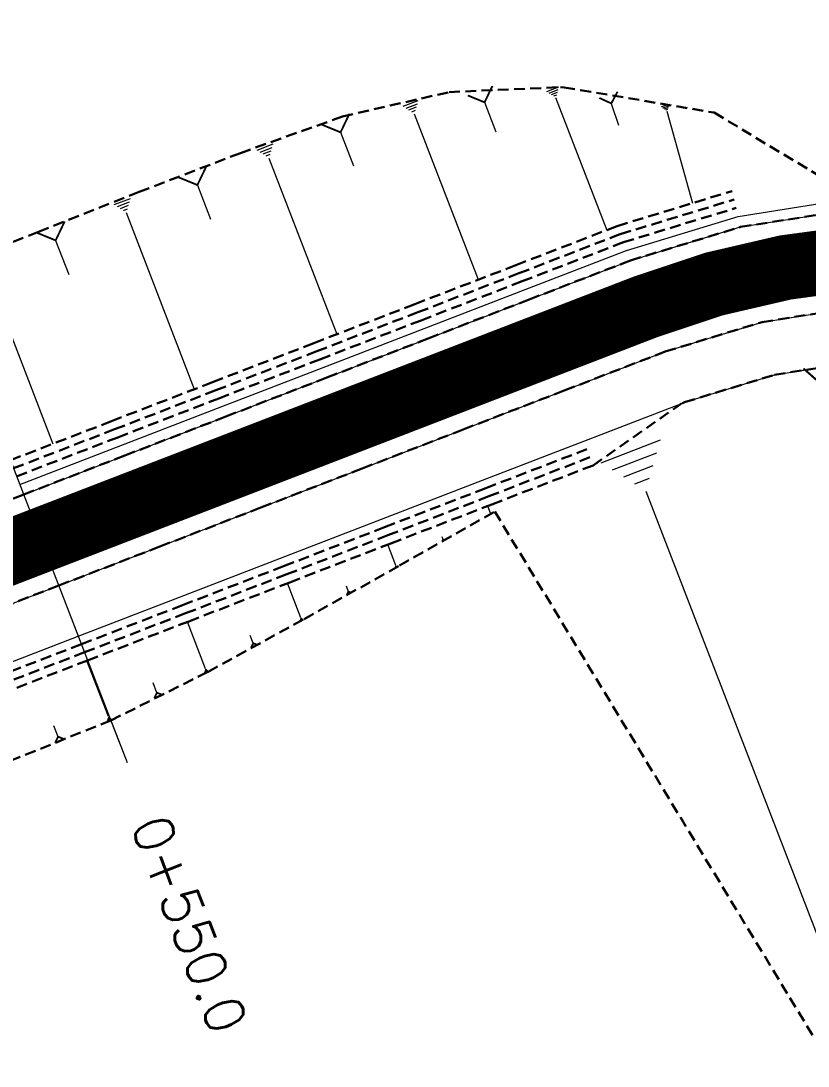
# Model space of a CAD drawing. Header units: metres. Extents: x 544752 to 548977, y 1840603 to 1844608.
# Drawn here: x 545182.55 to 545218.87, y 1844251.4 to 1844299.62 of the extents above; entities that cross this region are included whole.
import ezdxf

# ---------------------------------------------------------------- set-up
doc = ezdxf.new("R2010")
doc.units = ezdxf.units.M
doc.header["$MEASUREMENT"] = 0
for name, pattern in [('ACAD_ISO02W100', [15, 12, -3]), ('Anordnung Grundriss$0$GESTRICHELT', [0.75, 0.5, -0.25]), ('HIDDEN', [0.375, 0.25, -0.125])]:
    doc.linetypes.add(name, pattern=pattern)
doc.layers.add('C-ROAD', color=7, linetype='Continuous')
for name, color, linetype, lineweight in [('C-ROAD-CORR', 5, 'Continuous', 0), ('C-ROAD-SAMP', 150, 'HIDDEN', 0), ('C-ROAD-SAMP-TEXT', 11, 'Continuous', 0), ('C-TOPO-FEAT', 94, 'Continuous', 5)]:
    doc.layers.add(name, color=color, linetype=linetype, lineweight=lineweight)

msp = doc.modelspace()

# ---------------------------------------------------------------- linework, layer by layer
at = {"layer": 'C-ROAD', "color": 3, "linetype": 'Continuous', "lineweight": 13}
msp.add_line((545211.3645505421, 1844286.422027677), (545245.5734492186, 1844299.619903315), dxfattribs=at)
at = {"layer": 'C-ROAD', "color": 1, "linetype": 'ACAD_ISO02W100', "lineweight": -3, "ltscale": 0.1, "const_width": 3, "flags": 128}
msp.add_lwpolyline([(545211.3645505421, 1844286.422027677, -0.4202617586233644), (545258.0636784908, 1844265.14633601)], format="xyb", dxfattribs=at)
at = {"layer": 'C-ROAD-CORR', "color": 160, "linetype": 'Continuous'}
for p, q in [((545207.3613303346, 1844296.559231813, 780.7408964033839), (545206.8033435072, 1844296.343959149, 780.7408964033839)), ((545207.3274607585, 1844296.439324926, 780.6412175273713), (545206.9089706381, 1844296.277870427, 780.6412175273713)), ((545207.2935911826, 1844296.319418038, 780.5415386513587), (545207.0145977688, 1844296.211781706, 780.5415386513587)), ((545207.2597216065, 1844296.199511151, 780.4418597753461), (545207.1202248996, 1844296.145692984, 780.4418597753461)), ((545207.2258520304, 1844296.079604263, 780.3421808993335), (545209.5834708213, 1844289.96865546, 773.7922143623393)), ((545200.8735388978, 1844295.934210032, 783.2322387784394), (545200.1748556932, 1844295.664656366, 783.2322387784394)), ((545200.8311291083, 1844295.784068623, 783.107425874128), (545200.3071167048, 1844295.581903373, 783.107425874128)), ((545200.7887193187, 1844295.633927214, 782.9826129698166), (545200.4393777164, 1844295.499150381, 782.9826129698166)), ((545203.9463009082, 1844295.863830648, 781.686371872363), (545204.4691562636, 1844294.508589368, 780.2337684680729)), ((545209.7940661398, 1844295.812481962, 779.0682213940016), (545210.1335105929, 1844294.808099378, 778.0074373695903)), ((545212.4782641686, 1844295.760346304, 778.0199310164963), (545212.0916021639, 1844295.65184928, 778.0199310164963)), ((545212.4480142555, 1844295.682340509, 777.9529792163889), (545212.1580177519, 1844295.600967741, 777.9529792163889)), ((545212.4177643424, 1844295.604334713, 777.8860274162815), (545212.2244333399, 1844295.550086201, 777.8860274162815)), ((545212.3875144292, 1844295.526328918, 777.8190756161741), (545212.290848928, 1844295.499204662, 777.8190756161741)), ((545200.7463095292, 1844295.483785805, 782.8578000655052), (545200.5716387279, 1844295.416397388, 782.8578000655052)), ((545200.7038997395, 1844295.333644396, 782.7329871611938), (545203.6559921016, 1844287.68181987, 774.531446580932)), ((545212.3572645161, 1844295.448323122, 777.7521238160667), (545213.545683266, 1844291.213032997, 773.3519971799888)), ((545197.3005292554, 1844294.479802669, 783.566609153367), (545197.8998319887, 1844292.926409756, 781.9016186704197)), ((545194.1730683126, 1844293.928281559, 784.5866366042815), (545193.4309974144, 1844293.641988816, 784.5866366042815)), ((545194.1280249074, 1844293.768816483, 784.454072913864), (545193.5714717339, 1844293.554096926, 784.454072913864)), ((545194.0829815023, 1844293.609351407, 784.3215092234466), (545193.7119460533, 1844293.466205036, 784.3215092234466)), ((545194.0379380973, 1844293.449886331, 784.1889455330291), (545193.8524203727, 1844293.378313145, 784.1889455330291)), ((545193.9928946921, 1844293.290421255, 784.0563818426117), (545197.128309737, 1844285.163424266, 775.3455318514082)), ((545190.6942849528, 1844292.048324716, 784.4949523215064), (545191.3011828184, 1844290.475245218, 782.8088609457802)), ((545187.5877777695, 1844291.415356164, 785.4327150818193), (545186.8436319503, 1844291.128262911, 785.4327150818193)), ((545187.5426084176, 1844291.255445204, 785.2997807270863), (545186.9844990531, 1844291.040125265, 785.2997807270863)), ((545187.4974390656, 1844291.095534244, 785.1668463723532), (545187.1253661559, 1844290.951987618, 785.1668463723532)), ((545187.4522697135, 1844290.935623284, 785.0339120176202), (545187.2662332588, 1844290.863849971, 785.0339120176202)), ((545187.4071003615, 1844290.775712325, 784.9009776628872), (545190.5512824109, 1844282.625991256, 776.1657710681087)), ((545184.1525397397, 1844289.493407445, 785.2830818073448), (545184.7574228854, 1844287.925550102, 783.6025877519735)), ((545180.9042072786, 1844288.195500345, 785.6483650320556), (545184.0244185866, 1844280.107911447, 776.9797542561475)), ((545212.0444409788, 1844280.26870838, 773.6965064809331), (545209.3160899825, 1844279.216103984, 773.6965064809331)), ((545211.8788311704, 1844279.682407665, 773.3715777105094), (545209.8325679231, 1844278.892954367, 773.3715777105094)), ((545211.7132213619, 1844279.096106949, 773.0466489400858), (545210.3490458638, 1844278.569804751, 773.0466489400858)), ((545211.5476115535, 1844278.509806233, 772.7217201696621), (545210.8655238044, 1844278.246655134, 772.7217201696621)), ((545211.382001745, 1844277.923505518, 772.3967913992385), (545221.0471067597, 1844252.871549642, 754.4956462073942)), ((545204.2217673655, 1844276.900201028, 775.2041894219471), (545204.0912453962, 1844277.238514022, 774.8415716249386)), ((545204.2142670455, 1844276.873647993, 775.2262630213843), (545204.2451581887, 1844276.885565871, 775.2262630213843)), ((545204.2161421255, 1844276.880286252, 775.220744621525), (545204.2393104829, 1844276.88922466, 775.220744621525)), ((545204.2180172055, 1844276.88692451, 775.2152262216657), (545204.2334627771, 1844276.892883449, 775.2152262216657)), ((545204.2198922855, 1844276.893562769, 775.2097078218064), (545204.2276150712, 1844276.896542239, 775.2097078218064)), ((545202.0366433817, 1844275.693134255, 775.8315890708782), (545201.9878753915, 1844275.819540903, 775.6961012197744)), ((545199.8512790962, 1844274.486483139, 776.4585231043421), (545199.476424973, 1844275.45810517, 775.4170986071765)), ((545199.8297384633, 1844274.410223837, 776.5219176409374), (545199.9184566494, 1844274.444451527, 776.5219176409374)), ((545199.8351236215, 1844274.429288663, 776.5060690067886), (545199.9016622611, 1844274.45495943, 776.5060690067886)), ((545199.8405087797, 1844274.448353488, 776.4902203726398), (545199.8848678728, 1844274.465467334, 776.4902203726398)), ((545199.845893938, 1844274.467418314, 776.474371738491), (545199.8680734845, 1844274.475975236, 776.474371738491)), ((545195.4729685938, 1844272.086311443, 777.6976847959899), (545194.8593448167, 1844273.676824507, 775.9929074069754)), ((545197.6623864385, 1844273.285935179, 777.0786204558347), (545197.5669955984, 1844273.533188272, 776.8136044096925)), ((545195.4377072915, 1844271.961477492, 777.8014595514959), (545195.5829360222, 1844272.017507086, 777.8014595514959)), ((545195.446522617, 1844271.992685979, 777.7755158626194), (545195.5554441651, 1844272.034708175, 777.7755158626194)), ((545195.4553379427, 1844272.023894467, 777.7495721737429), (545195.527952308, 1844272.051909264, 777.7495721737429)), ((545195.4641532683, 1844272.055102955, 777.7236284848664), (545195.5004604509, 1844272.069110354, 777.7236284848664)), ((545191.0697519559, 1844269.730077687, 778.8877522548047), (545190.235340504, 1844271.892872487, 776.5695797374035)), ((545193.271861496, 1844270.907258489, 778.2937570641653), (545193.1321024064, 1844271.269514103, 777.9054765823857)), ((545186.5867550219, 1844267.523258422, 779.9121064163305), (545185.5920682712, 1844270.101486858, 777.1486550232843)), ((545191.0218033016, 1844269.560327292, 779.0288661549395), (545191.2192867118, 1844269.636516868, 779.0288661549395)), ((545191.0337904652, 1844269.602764891, 778.9935876799058), (545191.1819030228, 1844269.659907073, 778.9935876799058)), ((545191.0457776288, 1844269.64520249, 778.9583092048721), (545191.1445193338, 1844269.683297277, 778.9583092048721)), ((545191.0577647923, 1844269.687640088, 778.9230307298384), (545191.1071356449, 1844269.706687482, 778.9230307298384)), ((545188.8288894218, 1844268.625271563, 779.4014505780457), (545188.6523375806, 1844269.082894003, 778.9109520052748)), ((545184.26559337, 1844266.594786996, 780.2337177226002), (545184.0715512304, 1844267.097744295, 779.6946273802548)), ((545186.5295963014, 1844267.320902056, 780.0803257360622), (545186.7650126911, 1844267.411726267, 780.0803257360622)), ((545186.5438859815, 1844267.371491148, 780.0382709061292), (545186.7204482738, 1844267.439609306, 780.0382709061292)), ((545186.5581756616, 1844267.422080239, 779.9962160761963), (545186.6758838566, 1844267.467492345, 779.9962160761963)), ((545186.5724653418, 1844267.47266933, 779.9541612462634), (545186.6313194393, 1844267.495375383, 779.9541612462634))]:
    msp.add_line(p, q, dxfattribs=at)
at = {"layer": 'C-ROAD-CORR', "color": 5, "linetype": 'Anordnung Grundriss$0$GESTRICHELT', "lineweight": 30, "extrusion": (-0.2545185881232517, 0.659712276920627, -0.7071067811723692), "const_width": 0.1, "elevation": 1077387.349256979}
msp.add_lwpolyline([(-1172503.090781186, 1078493.630883111), (-1172503.698431738, 1078492.820682376), (-1172504.30608229, 1078493.630883111)], dxfattribs=at)
at = {"layer": 'C-ROAD-CORR', "color": 5, "linetype": 'Anordnung Grundriss$0$GESTRICHELT', "lineweight": 30, "extrusion": (-0.2264594423913517, 0.6700711052188242, -0.706909354091896), "const_width": 0.1, "elevation": 1111790.696856538}
msp.add_lwpolyline([(-1107002.148111851, 1112272.176397366), (-1107002.591560677, 1112271.585132265), (-1107003.035009502, 1112272.176397366)], dxfattribs=at)
at = {"layer": 'C-ROAD-CORR', "color": 5, "linetype": 'Anordnung Grundriss$0$GESTRICHELT', "lineweight": 30, "extrusion": (-0.2545185879910367, 0.6597122769592687, -0.7071067811839072), "const_width": 0.1, "elevation": 1077386.798283956}
msp.add_lwpolyline([(-1172496.303135312, 1078495.857462858), (-1172496.99963126, 1078494.928801594), (-1172497.696127207, 1078495.857462858)], dxfattribs=at)
at = {"layer": 'C-ROAD-CORR', "color": 5, "linetype": 'Anordnung Grundriss$0$GESTRICHELT', "lineweight": 30, "extrusion": (-0.2545185879543085, 0.6597122769727206, -0.707106781184577), "const_width": 0.1, "elevation": 1077386.219227155}
msp.add_lwpolyline([(-1172489.255574591, 1078496.603052784), (-1172489.960897428, 1078495.662622334), (-1172490.666220265, 1078496.603052784)], dxfattribs=at)
at = {"layer": 'C-ROAD-CORR', "color": 5, "linetype": 'Anordnung Grundriss$0$GESTRICHELT', "lineweight": 30, "extrusion": (-0.2545185879910755, 0.6597122769498607, -0.7071067811926709), "const_width": 0.1, "elevation": 1077385.641358704}
msp.add_lwpolyline([(-1172482.235103003, 1078497.136670469), (-1172482.938084378, 1078496.199361968), (-1172483.641065754, 1078497.136670469)], dxfattribs=at)
at = {"layer": 'C-ROAD-CORR', "color": 5, "linetype": 'Anordnung Grundriss$0$GESTRICHELT', "lineweight": 30, "extrusion": (-0.06421949259449483, 0.5505999426333507, -0.8322953561945764), "const_width": 0.1, "elevation": 979805.7261319476}
msp.add_lwpolyline([(-755208.0634301652, 1472510.590225535), (-755210.1050665748, 1472507.868043655), (-755212.1467029845, 1472510.590225535)], dxfattribs=at)
at = {"layer": 'C-ROAD-CORR', "color": 5, "linetype": 'Anordnung Grundriss$0$GESTRICHELT', "lineweight": 30, "extrusion": (-0.2545185882772696, 0.6597122763016449, 0.7071067816944255), "const_width": 0.1, "elevation": 1078475.858731112}
msp.add_lwpolyline([(-1172494.713924108, -1077378.593154776), (-1172494.657247064, -1077378.668724169), (-1172494.60057002, -1077378.593154777)], dxfattribs=at)
at = {"layer": 'C-ROAD-CORR', "color": 5, "linetype": 'Anordnung Grundriss$0$GESTRICHELT', "lineweight": 30, "extrusion": (-0.254518588394236, 0.6597122768809388, 0.7071067811118581), "const_width": 0.1, "elevation": 1078476.266790536}
msp.add_lwpolyline([(-1172489.820369648, -1077377.163624001), (-1172489.709508593, -1077377.311438741), (-1172489.598647537, -1077377.163624001)], dxfattribs=at)
at = {"layer": 'C-ROAD-CORR', "color": 5, "linetype": 'Anordnung Grundriss$0$GESTRICHELT', "lineweight": 30, "extrusion": (-0.2545185879452866, 0.659712277090872, 0.7071067810775922), "const_width": 0.1, "elevation": 1078476.674881778}
msp.add_lwpolyline([(-1172484.918432135, -1077375.784396412), (-1172484.756007313, -1077376.000962841), (-1172484.593582491, -1077375.784396412)], dxfattribs=at)
at = {"layer": 'C-ROAD-CORR', "color": 5, "linetype": 'Anordnung Grundriss$0$GESTRICHELT', "lineweight": 30, "extrusion": (-0.2545185878259291, 0.6597122768355955, 0.7071067813587206), "const_width": 0.1, "elevation": 1078477.083098054}
msp.add_lwpolyline([(-1172479.994585525, -1077374.569941683), (-1172479.789401007, -1077374.84352104), (-1172479.58421649, -1077374.569941683)], dxfattribs=at)
at = {"layer": 'C-ROAD-CORR', "color": 5, "linetype": 'Anordnung Grundriss$0$GESTRICHELT', "lineweight": 30, "extrusion": (-0.2545185883733184, 0.6597122768850787, 0.7071067811155248), "const_width": 0.1, "elevation": 1078477.493300508}
msp.add_lwpolyline([(-1172475.027678146, -1077373.775296757), (-1172474.802166803, -1077374.075978547), (-1172474.57665546, -1077373.775296758)], dxfattribs=at)
at = {"layer": 'C-ROAD-CORR', "color": 1, "linetype": 'Anordnung Grundriss$0$GESTRICHELT', "lineweight": 30}
for points in [[(545178.7184339558, 1844288.027950936, 786.5230948101623), (545183.3583015497, 1844289.892476017, 786.0107886650235), (545188.0093865484, 1844291.72792558, 785.4673181822485), (545192.6759761579, 1844293.523187186, 784.8807725929672), (545197.3854320034, 1844295.207339492, 784.1751354807899), (545202.3095651537, 1844296.335048142, 782.8730791480151), (545207.4523137041, 1844296.56254705, 780.6664309619224), (545207.6243355346, 1844296.550482236, 780.5795479154453), (545214.5416097094, 1844295.388382721, 776.8655160430563)], [(545182.0655666753, 1844279.352181654, 777.2240480803508), (545186.7304369219, 1844281.151899849, 776.6422792465868), (545191.3953071686, 1844282.951618044, 776.0605104128229), (545196.0601774153, 1844284.751336239, 775.4787415790588), (545200.7250476619, 1844286.551054434, 774.8969727452949), (545205.3899179086, 1844288.350772629, 774.3152039115308), (545209.942773168, 1844290.107275172, 773.7474047757554), (545210.0671864626, 1844290.155035393, 773.7334350777668), (545215.3725875262, 1844291.768692652, 773.1516662440029)], [(545180.9641384549, 1844268.31602037, 777.7258169141147), (545185.6290087015, 1844270.115738565, 777.1440480803508), (545190.2938789482, 1844271.91545676, 776.5622792465867), (545194.9587491949, 1844273.715174956, 775.9805104128228), (545199.6236194415, 1844275.514893151, 775.3987415790588), (545204.2884896882, 1844277.314611346, 774.8169727452948), (545208.9533599349, 1844279.114329541, 774.2352039115308)], [(545182.0581482371, 1844265.480346598, 780.7652088177174), (545186.6991936293, 1844267.341818825, 780.1172494699941), (545191.1895923077, 1844269.593767392, 779.050761503975), (545195.6139389495, 1844272.016922862, 777.8007669296127), (545200.018792108, 1844274.490605449, 776.4966153118089), (545204.417697452, 1844276.979704773, 775.1759393995663)]]:
    msp.add_polyline3d(points, dxfattribs=at)
at = {"layer": 'C-ROAD-CORR', "color": 11, "linetype": 'Anordnung Grundriss$0$GESTRICHELT', "lineweight": 30}
for points in [[(545178.7184339558, 1844288.027950936, 786.5230948101623), (545183.3583015497, 1844289.892476017, 786.0107886650235), (545188.0093865484, 1844291.72792558, 785.4673181822485), (545192.6759761579, 1844293.523187186, 784.8807725929672), (545197.3854320034, 1844295.207339492, 784.1751354807899), (545202.3095651537, 1844296.335048142, 782.8730791480151), (545207.4523137041, 1844296.56254705, 780.6664309619224), (545207.6243355346, 1844296.550482236, 780.5795479154453), (545214.5416097094, 1844295.388382721, 776.8655160430563), (545220.9457105545, 1844291.532916637, 772.5044255324269)], [(545208.9533599349, 1844279.114329541, 774.2352039115308), (545213.0742828274, 1844281.990400943, 773.6674047757554), (545213.1715470797, 1844282.027739092, 773.6534350777667), (545217.3192217193, 1844283.289269599, 773.0716662440028), (545221.6018180191, 1844283.963089359, 772.4898974102388), (545225.9364834573, 1844284.036162433, 771.9081285764748), (545230.2393581658, 1844283.507075125, 771.3263597427108), (545234.42719731, 1844282.386063333, 770.7445909089467), (545237.2154863519, 1844281.274573659, 770.3419554825788), (545238.4189815718, 1844280.694814522, 770.1628220751828), (545242.1374845753, 1844278.466048148, 769.5810532414188), (545245.5107669338, 1844275.742882662, 768.9992844076548), (545247.5426199662, 1844271.820811957, 768.4175155738908)]]:
    msp.add_polyline3d(points, dxfattribs=at)
at = {"layer": 'C-ROAD-CORR', "color": 92, "linetype": 'Anordnung Grundriss$0$GESTRICHELT', "lineweight": 30}
for points in [[(545182.2095441308, 1844278.978992034, 776.8240480803508), (545186.8744143775, 1844280.778710229, 776.2422792465868), (545191.5392846242, 1844282.578428424, 775.6605104128229), (545196.2041548708, 1844284.378146619, 775.0787415790588), (545200.8690251175, 1844286.177864814, 774.4969727452949), (545205.5338953641, 1844287.97758301, 773.9152039115309), (545210.0867506235, 1844289.734085552, 773.3474047757554), (545210.2099156864, 1844289.781366597, 773.3334350777668), (545215.4620879489, 1844291.378834121, 772.7516662440029)], [(545182.3535215865, 1844278.605802414, 776.8240480803508), (545187.0183918332, 1844280.405520609, 776.2422792465868), (545191.6832620798, 1844282.205238804, 775.6605104128229), (545196.3481323265, 1844284.004957, 775.0787415790588), (545201.0130025732, 1844285.804675195, 774.4969727452949), (545205.6778728198, 1844287.60439339, 773.9152039115309), (545210.2307280792, 1844289.360895933, 773.3474047757554), (545210.3526449102, 1844289.407697802, 773.3334350777668), (545215.5515883716, 1844290.98897559, 772.7516662440029)], [(545208.9533599349, 1844279.114329541, 774.2352039115308), (545213.0742828274, 1844281.990400943, 773.6674047757554), (545213.1715470797, 1844282.027739092, 773.6534350777667), (545217.3192217193, 1844283.289269599, 773.0716662440028), (545221.6018180191, 1844283.963089359, 772.4898974102388), (545225.9364834573, 1844284.036162433, 771.9081285764748), (545230.2393581658, 1844283.507075125, 771.3263597427108), (545234.42719731, 1844282.386063333, 770.7445909089467), (545237.2154863519, 1844281.274573659, 770.3419554825788), (545238.4189815718, 1844280.694814522, 770.1628220751828), (545242.1374845753, 1844278.466048148, 769.5810532414188), (545245.5107669338, 1844275.742882662, 768.9992844076548), (545247.5426199662, 1844271.820811957, 768.4175155738908)], [(545180.6761835438, 1844269.06239961, 777.3258169141147), (545185.3410537904, 1844270.862117805, 776.7440480803508), (545190.0059240371, 1844272.661836, 776.1622792465868), (545194.6707942837, 1844274.461554195, 775.5805104128228), (545199.3356645304, 1844276.26127239, 774.9987415790588), (545204.0005347771, 1844278.060990585, 774.4169727452949), (545208.6654050237, 1844279.86070878, 773.8352039115308)], [(545180.8201609993, 1844268.68920999, 777.3258169141147), (545185.485031246, 1844270.488928185, 776.7440480803508), (545190.1499014926, 1844272.28864638, 776.1622792465868), (545194.8147717393, 1844274.088364575, 775.5805104128228), (545199.479641986, 1844275.88808277, 774.9987415790588), (545204.1445122326, 1844277.687800966, 774.4169727452949), (545208.8093824793, 1844279.487519161, 773.8352039115308)]]:
    msp.add_polyline3d(points, dxfattribs=at)
at = {"layer": 'C-ROAD-CORR', "color": 5, "linetype": 'Anordnung Grundriss$0$GESTRICHELT', "lineweight": 30}
for points in [[(545178.0126006149, 1844275.966407575, 777.8258169141147), (545182.6774708616, 1844277.76612577, 777.2440480803508), (545187.3423411082, 1844279.565843965, 776.6622792465868), (545192.0072113549, 1844281.36556216, 776.0805104128228), (545196.6720816016, 1844283.165280355, 775.4987415790588), (545201.3369518482, 1844284.96499855, 774.9169727452949), (545206.0018220949, 1844286.764716745, 774.3352039115308), (545210.5546773543, 1844288.521219288, 773.7674047757554), (545210.6737856637, 1844288.566943012, 773.7534350777668), (545215.7529643226, 1844290.111793895, 773.1716662440028), (545220.9973659742, 1844290.936943223, 772.5898974102388)], [(545179.6323469905, 1844271.768024353, 777.8258169141147), (545184.2972172372, 1844273.567742548, 777.2440480803508), (545188.9620874838, 1844275.367460743, 776.6622792465868), (545193.6269577305, 1844277.167178938, 776.0805104128228), (545198.2918279772, 1844278.966897133, 775.4987415790588), (545202.9566982238, 1844280.766615328, 774.9169727452949), (545207.6215684705, 1844282.566333523, 774.3352039115308), (545212.1744237299, 1844284.322836066, 773.7674047757554), (545212.2794894311, 1844284.363169063, 773.7534350777668), (545216.7598440776, 1844285.725885418, 773.1716662440028), (545221.3859422888, 1844286.453751453, 772.5898974102388)]]:
    msp.add_polyline3d(points, dxfattribs=at)
at = {"layer": 'C-ROAD-CORR', "color": 160, "linetype": 'Anordnung Grundriss$0$GESTRICHELT', "lineweight": 30}
for points in [[(545178.0126006149, 1844275.966407575, 777.6758169141148), (545182.6774708616, 1844277.76612577, 777.0940480803508), (545187.3423411082, 1844279.565843965, 776.5122792465868), (545192.0072113549, 1844281.36556216, 775.9305104128229), (545196.6720816016, 1844283.165280355, 775.3487415790588), (545201.3369518482, 1844284.96499855, 774.7669727452949), (545206.0018220949, 1844286.764716745, 774.1852039115308), (545210.5546773543, 1844288.521219288, 773.6174047757554), (545210.6737856637, 1844288.566943012, 773.6034350777668), (545215.7529643226, 1844290.111793895, 773.0216662440029), (545220.9973659742, 1844290.936943223, 772.4398974102388)], [(545179.6323469905, 1844271.768024353, 777.6758169141148), (545184.2972172372, 1844273.567742548, 777.0940480803508), (545188.9620874838, 1844275.367460743, 776.5122792465868), (545193.6269577305, 1844277.167178938, 775.9305104128229), (545198.2918279772, 1844278.966897133, 775.3487415790588), (545202.9566982238, 1844280.766615328, 774.7669727452949), (545207.6215684705, 1844282.566333523, 774.1852039115308), (545212.1744237299, 1844284.322836066, 773.6174047757554), (545212.2794894311, 1844284.363169063, 773.6034350777668), (545216.7598440776, 1844285.725885418, 773.0216662440029), (545221.3859422888, 1844286.453751453, 772.4398974102388)]]:
    msp.add_polyline3d(points, dxfattribs=at)
at = {"layer": 'C-ROAD-CORR', "color": 150, "linetype": 'Anordnung Grundriss$0$GESTRICHELT', "lineweight": 30}
msp.add_polyline3d([(545178.8224738027, 1844273.867215964, 777.8933169141147), (545183.4873440494, 1844275.666934159, 777.3115480803508), (545188.152214296, 1844277.466652354, 776.7297792465868), (545192.8170845427, 1844279.266370549, 776.1480104128228), (545197.4819547894, 1844281.066088744, 775.5662415790588), (545202.146825036, 1844282.865806939, 774.9844727452949), (545206.8116952827, 1844284.665525134, 774.4027039115308), (545211.3645505421, 1844286.422027677, 773.8349047757554), (545211.4766375474, 1844286.465056038, 773.8209350777668), (545216.2564042001, 1844287.918839657, 773.2391662440028), (545221.1916541315, 1844288.695347338, 772.6573974102388)], dxfattribs=at)
msp.add_polyline3d([(545178.8224738027, 1844273.867215964, 777.8933169141147), (545183.4873440494, 1844275.666934159, 777.3115480803508), (545188.152214296, 1844277.466652354, 776.7297792465868), (545192.8170845427, 1844279.266370549, 776.1480104128228), (545197.4819547894, 1844281.066088744, 775.5662415790588), (545202.146825036, 1844282.865806939, 774.9844727452949), (545206.8116952827, 1844284.665525134, 774.4027039115308), (545211.3645505421, 1844286.422027677, 773.8349047757554), (545211.4766375474, 1844286.465056038, 773.8209350777668), (545216.2564042001, 1844287.918839657, 773.2391662440028), (545221.1916541315, 1844288.695347338, 772.6573974102388)], dxfattribs=at)
at = {"layer": 'C-ROAD-SAMP', "color": 1, "linetype": 'Continuous', "lineweight": 13}
msp.add_lwpolyline([(545179.8879076592, 1844284.996674652), (545183.4873440494, 1844275.666934159), (545187.0867804396, 1844266.337193666)], dxfattribs=at)
at = {"layer": 'C-ROAD-SAMP-TEXT', "color": 1, "linetype": 'Continuous', "lineweight": -3}
msp.add_line((545183.8472876884, 1844274.73396011), (545183.1274004104, 1844276.599908208), dxfattribs=at)
at = {"layer": 'C-ROAD-SAMP-TEXT', "color": 4, "linetype": 'Continuous', "lineweight": 5}
msp.add_line((545186.7268368006, 1844267.270167715), (545187.4467240786, 1844265.404219616), dxfattribs=at)
at = {"layer": 'C-TOPO-FEAT', "color": 94, "linetype": 'Continuous', "lineweight": 0, "ltscale": 2}
for points in [[(545182.4974990421, 1844278.232612794, 777.2240480803508), (545187.1623692887, 1844280.03233099, 776.6422792465868), (545191.8272395354, 1844281.832049185, 776.0605104128229), (545196.4921097821, 1844283.63176738, 775.4787415790588), (545201.1569800287, 1844285.431485575, 774.8969727452949), (545205.8218502754, 1844287.23120377, 774.3152039115308), (545210.3747055348, 1844288.987706313, 773.7474047757554), (545210.4953741339, 1844289.034029006, 773.7334350777668), (545215.6410887942, 1844290.599117059, 773.1516662440029), (545220.9541908281, 1844291.435075642, 772.5698974102388)], [(545178.0126006149, 1844275.966407575, 777.3758169141147), (545182.6774708616, 1844277.76612577, 776.7940480803508), (545187.3423411082, 1844279.565843965, 776.2122792465867), (545192.0072113549, 1844281.36556216, 775.6305104128228), (545196.6720816016, 1844283.165280355, 775.0487415790587), (545201.3369518482, 1844284.96499855, 774.4669727452948), (545206.0018220949, 1844286.764716745, 773.8852039115308), (545210.5546773543, 1844288.521219288, 773.3174047757553), (545210.6737856637, 1844288.566943012, 773.3034350777667), (545215.7529643226, 1844290.111793895, 772.7216662440028), (545220.9973659742, 1844290.936943223, 772.1398974102387)], [(545178.8224738027, 1844273.867215964, 777.7433169141148), (545183.4873440494, 1844275.666934159, 777.1615480803508), (545188.152214296, 1844277.466652354, 776.5797792465868), (545192.8170845427, 1844279.266370549, 775.9980104128229), (545197.4819547894, 1844281.066088744, 775.4162415790588), (545202.146825036, 1844282.865806939, 774.8344727452949), (545206.8116952827, 1844284.665525134, 774.2527039115308), (545211.3645505421, 1844286.422027677, 773.6849047757554), (545211.4766375474, 1844286.465056038, 773.6709350777668), (545216.2564042001, 1844287.918839657, 773.0891662440029), (545221.1916541315, 1844288.695347338, 772.5073974102388)], [(545178.8224738027, 1844273.867215964, 777.7433169141148), (545183.4873440494, 1844275.666934159, 777.1615480803508), (545188.152214296, 1844277.466652354, 776.5797792465868), (545192.8170845427, 1844279.266370549, 775.9980104128229), (545197.4819547894, 1844281.066088744, 775.4162415790588), (545202.146825036, 1844282.865806939, 774.8344727452949), (545206.8116952827, 1844284.665525134, 774.2527039115308), (545211.3645505421, 1844286.422027677, 773.6849047757554), (545211.4766375474, 1844286.465056038, 773.6709350777668), (545216.2564042001, 1844287.918839657, 773.0891662440029), (545221.1916541315, 1844288.695347338, 772.5073974102388)], [(545178.8224738027, 1844273.867215964, 777.4433169141147), (545183.4873440494, 1844275.666934159, 776.8615480803508), (545188.152214296, 1844277.466652354, 776.2797792465867), (545192.8170845427, 1844279.266370549, 775.6980104128228), (545197.4819547894, 1844281.066088744, 775.1162415790587), (545202.146825036, 1844282.865806939, 774.5344727452948), (545206.8116952827, 1844284.665525134, 773.9527039115308), (545211.3645505421, 1844286.422027677, 773.3849047757553), (545211.4766375474, 1844286.465056038, 773.3709350777667), (545216.2564042001, 1844287.918839657, 772.7891662440028), (545221.1916541315, 1844288.695347338, 772.2073974102387)], [(545178.8224738027, 1844273.867215964, 777.4433169141147), (545183.4873440494, 1844275.666934159, 776.8615480803508), (545188.152214296, 1844277.466652354, 776.2797792465867), (545192.8170845427, 1844279.266370549, 775.6980104128228), (545197.4819547894, 1844281.066088744, 775.1162415790587), (545202.146825036, 1844282.865806939, 774.5344727452948), (545206.8116952827, 1844284.665525134, 773.9527039115308), (545211.3645505421, 1844286.422027677, 773.3849047757553), (545211.4766375474, 1844286.465056038, 773.3709350777667), (545216.2564042001, 1844287.918839657, 772.7891662440028), (545221.1916541315, 1844288.695347338, 772.2073974102387)], [(545179.6323469905, 1844271.768024353, 777.3758169141147), (545184.2972172372, 1844273.567742548, 776.7940480803508), (545188.9620874838, 1844275.367460743, 776.2122792465867), (545193.6269577305, 1844277.167178938, 775.6305104128228), (545198.2918279772, 1844278.966897133, 775.0487415790587), (545202.9566982238, 1844280.766615328, 774.4669727452948), (545207.6215684705, 1844282.566333523, 773.8852039115308), (545212.1744237299, 1844284.322836066, 773.3174047757553), (545212.2794894311, 1844284.363169063, 773.3034350777667), (545216.7598440776, 1844285.725885418, 772.7216662440028), (545221.3859422888, 1844286.453751453, 772.1398974102387)], [(545180.5322060881, 1844269.435589229, 777.7258169141147), (545185.1970763347, 1844271.235307425, 777.1440480803508), (545189.8619465814, 1844273.03502562, 776.5622792465867), (545194.5268168281, 1844274.834743815, 775.9805104128228), (545199.1916870747, 1844276.63446201, 775.3987415790588), (545203.8565573214, 1844278.434180205, 774.8169727452948), (545208.521427568, 1844280.2338984, 774.2352039115308), (545213.0742828274, 1844281.990400943, 773.6674047757554), (545213.1715470797, 1844282.027739092, 773.6534350777667), (545217.3192217193, 1844283.289269599, 773.0716662440028), (545221.6018180191, 1844283.963089359, 772.4898974102388)]]:
    msp.add_polyline3d(points, dxfattribs=at)

# ---------------------------------------------------------------- texts
at = {"layer": 'C-ROAD-SAMP-TEXT', "color": 1, "linetype": 'Continuous', "lineweight": -3, "insert": (545190.3262731908, 1844257.940427222), "char_height": 1.8, "width": 11.25428571428571, "attachment_point": 5, "rotation": 291.09673474471424, "bg_fill": 3, "box_fill_scale": 1.416666666666667, "bg_fill_color": 256, "bg_fill_true_color": 13158600, "bg_fill_transparency": 0}
msp.add_mtext('{\\Fsimplex.shx|c0;0+550.0}', dxfattribs=at)

# ---------------------------------------------------------------- next in the draw order: linework, layer by layer
at = {"layer": 'C-ROAD', "color": 1, "linetype": 'ACAD_ISO02W100', "lineweight": 60, "ltscale": 0.1, "const_width": 3, "flags": 128}
msp.add_lwpolyline([(545147.1439532811, 1844261.645566322), (545211.3645505421, 1844286.422027677)], dxfattribs=at)
at = {"layer": 'C-ROAD-CORR', "color": 11, "linetype": 'Anordnung Grundriss$0$GESTRICHELT', "lineweight": 30}
msp.add_polyline3d([(545182.0581482371, 1844265.480346598, 780.7652088177174), (545186.6991936293, 1844267.341818825, 780.1172494699941), (545191.1895923077, 1844269.593767392, 779.050761503975), (545195.6139389495, 1844272.016922862, 777.8007669296127), (545200.018792108, 1844274.490605449, 776.4966153118089), (545204.417697452, 1844276.979704773, 775.1759393995663), (545219.1243911057, 1844252.751012875, 755.397011727738)], dxfattribs=at)

doc.saveas('drawing.dxf')
